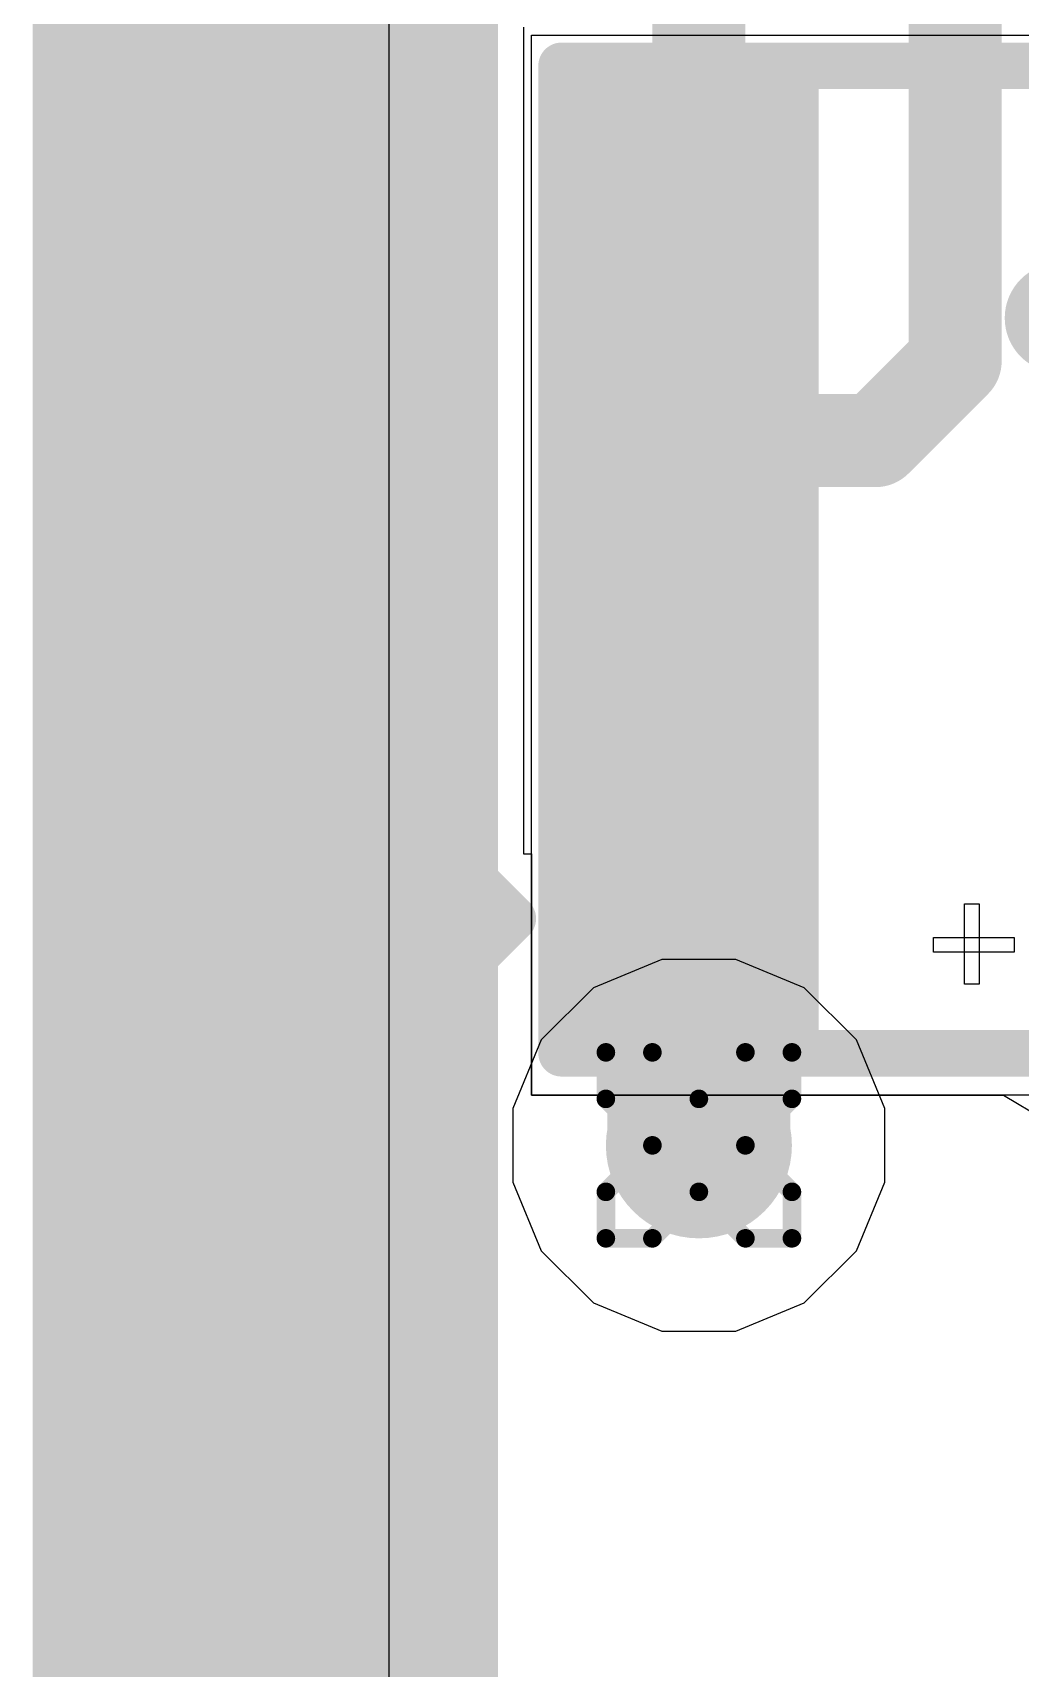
# Model space of a CAD drawing. Header units: inches. Extents: x -13 to 366, y -4 to 120.
# Drawn here: x -4.044 to -1.347, y 12.146 to 16.614 of the extents above; entities that cross this region are included whole.
import ezdxf

# ---------------------------------------------------------------- set-up
doc = ezdxf.new("R2010")
doc.units = ezdxf.units.IN
for name, color, linetype in [('Board_outline', 56, 'Continuous'), ('Bottom Layer', 5, 'Continuous'), ('Bottom Overlay', 54, 'Continuous'), ('Drill Drawing', 1, 'Continuous'), ('GND', 16, 'Continuous'), ('Keep-Out Layer', 6, 'Continuous'), ('POWER', 76, 'Continuous'), ('Top Layer', 1, 'Continuous'), ('Top Overlay', 2, 'Continuous'), ('Top Paste', 8, 'Continuous'), ('Top Solder', 216, 'Continuous'), ('Via Holes', 16, 'Continuous')]:
    doc.layers.add(name, color=color, linetype=linetype)

# ---------------------------------------------------------------- blocks, each defined once
blk = doc.blocks.new('SPL06_001_6')
at = {"layer": 'Top Layer'}
for points in [[(-0.9499, 0.7501), (-0.9499, 1.2001), (-0.4999, 1.2001), (-0.4999, 0.7501)], [(0.4999, 0.7501), (0.4999, 1.2001), (0.9499, 1.2001), (0.9499, 0.7501)], [(-0.9499, 0.0999), (-0.9499, 0.5499), (-0.4999, 0.5499), (-0.4999, 0.0999)], [(0.4999, 0.0999), (0.4999, 0.5499), (0.9499, 0.5499), (0.9499, 0.0999)], [(-0.9499, -0.5499), (-0.9499, -0.0999), (-0.4999, -0.0999), (-0.4999, -0.5499)], [(0.4999, -0.5499), (0.4999, -0.0999), (0.9499, -0.0999), (0.9499, -0.5499)], [(-0.9499, -1.2001), (-0.9499, -0.7501), (-0.4999, -0.7501), (-0.4999, -1.2001)], [(0.4999, -1.2001), (0.4999, -0.7501), (0.9499, -0.7501), (0.9499, -1.2001)]]:
    blk.add_hatch(color=1, dxfattribs=at).paths.add_polyline_path(points)
at = {"layer": 'Top Paste'}
for points in [[(-0.9499, 0.7501), (-0.9499, 1.2001), (-0.4999, 1.2001), (-0.4999, 0.7501)], [(0.4999, 0.7501), (0.4999, 1.2001), (0.9499, 1.2001), (0.9499, 0.7501)], [(-0.9499, 0.0999), (-0.9499, 0.5499), (-0.4999, 0.5499), (-0.4999, 0.0999)], [(0.4999, 0.0999), (0.4999, 0.5499), (0.9499, 0.5499), (0.9499, 0.0999)], [(-0.9499, -0.5499), (-0.9499, -0.0999), (-0.4999, -0.0999), (-0.4999, -0.5499)], [(0.4999, -0.5499), (0.4999, -0.0999), (0.9499, -0.0999), (0.9499, -0.5499)], [(-0.9499, -1.2001), (-0.9499, -0.7501), (-0.4999, -0.7501), (-0.4999, -1.2001)], [(0.4999, -1.2001), (0.4999, -0.7501), (0.9499, -0.7501), (0.9499, -1.2001)]]:
    blk.add_hatch(color=8, dxfattribs=at).paths.add_polyline_path(points)
at = {"layer": 'Top Solder'}
for points in [[(-1.0515, 0.6485), (-1.0515, 1.3017), (-0.3983, 1.3017), (-0.3983, 0.6485)], [(0.3983, 0.6485), (0.3983, 1.3017), (1.0515, 1.3017), (1.0515, 0.6485)], [(-1.0515, -0.0017), (-1.0515, 0.6515), (-0.3983, 0.6515), (-0.3983, -0.0017)], [(0.3983, -0.0017), (0.3983, 0.6515), (1.0515, 0.6515), (1.0515, -0.0017)], [(-1.0515, -0.6515), (-1.0515, 0.0017), (-0.3983, 0.0017), (-0.3983, -0.6515)], [(0.3983, -0.6515), (0.3983, 0.0017), (1.0515, 0.0017), (1.0515, -0.6515)], [(-1.0515, -1.3017), (-1.0515, -0.6485), (-0.3983, -0.6485), (-0.3983, -1.3017)], [(0.3983, -1.3017), (0.3983, -0.6485), (1.0515, -0.6485), (1.0515, -1.3017)]]:
    blk.add_hatch(color=216, dxfattribs=at).paths.add_polyline_path(points)
at = {"layer": 'Top Overlay'}
for p, q in [((-0.04, 0.94), (-0.04, 1.16)), ((-0.04, 1.16), (0, 1.16)), ((0, 1.16), (0, 0.94)), ((-0.1361, 1.0324), (-0.1361, 1.0724)), ((-0.1361, 1.0724), (0.0839, 1.0724)), ((0.0839, 1.0724), (0.0839, 1.0324)), ((0.0839, 1.0324), (-0.1361, 1.0324)), ((0.0839, 1.0324), (0.0839, 1.0324)), ((-0.04, 0.94), (-0.04, 0.94)), ((0, 0.94), (-0.04, 0.94))]:
    blk.add_line(p, q, dxfattribs=at)
for points in [[(1.0998, 1.3487, 0.127, 0.127, 0), (-1.1039, 1.3487, 0.127, 0.127, 0)], [(-1.1039, 1.3487, 0.127, 0.127, 0), (-1.1039, -1.3487, 0.127, 0.127, 0)], [(1.0998, 1.3487, 0.127, 0.127, 0), (1.0998, -1.3487, 0.127, 0.127, 0)], [(1.3599, 1.1077, 0.127, 0.127, 0), (1.2329, 0.9807, 0.127, 0.127, 0)], [(1.3599, 1.1077, 0.127, 0.127, 0), (1.3599, 0.8537, 0.127, 0.127, 0)], [(1.3599, 0.8537, 0.127, 0.127, 0), (1.2329, 0.9807, 0.127, 0.127, 0)], [(1.0998, -1.3487, 0.127, 0.127, 0), (-1.1039, -1.3487, 0.127, 0.127, 0)]]:
    blk.add_lwpolyline(points, format="xyseb", dxfattribs=at)
for points in [[(-1.1356, 1.3487, 0.0635, 0.0635, 1), (-1.0721, 1.3487, 0.0635, 0.0635, 1)], [(-1.1356, 1.3487, 0.0635, 0.0635, 1), (-1.0721, 1.3487, 0.0635, 0.0635, 1)], [(1.0681, 1.3487, 0.0635, 0.0635, 1), (1.1316, 1.3487, 0.0635, 0.0635, 1)], [(1.0681, 1.3487, 0.0635, 0.0635, 1), (1.1316, 1.3487, 0.0635, 0.0635, 1)], [(1.3282, 1.1077, 0.0635, 0.0635, 1), (1.3917, 1.1077, 0.0635, 0.0635, 1)], [(1.3282, 1.1077, 0.0635, 0.0635, 1), (1.3917, 1.1077, 0.0635, 0.0635, 1)], [(1.2012, 0.9807, 0.0635, 0.0635, 1), (1.2647, 0.9807, 0.0635, 0.0635, 1)], [(1.2012, 0.9807, 0.0635, 0.0635, 1), (1.2647, 0.9807, 0.0635, 0.0635, 1)], [(1.3282, 0.8537, 0.0635, 0.0635, 1), (1.3917, 0.8537, 0.0635, 0.0635, 1)], [(1.3282, 0.8537, 0.0635, 0.0635, 1), (1.3917, 0.8537, 0.0635, 0.0635, 1)], [(-0.1852, -0.6599, 0.15, 0.15, 1), (-0.335, -0.6599, 0.15, 0.15, 1)], [(-0.3725, -0.6599, 0.075, 0.075, 1), (-0.2975, -0.6599, 0.075, 0.075, 1)], [(-0.2227, -0.6599, 0.075, 0.075, 1), (-0.1477, -0.6599, 0.075, 0.075, 1)], [(-1.1356, -1.3487, 0.0635, 0.0635, 1), (-1.0721, -1.3487, 0.0635, 0.0635, 1)], [(-1.1356, -1.3487, 0.0635, 0.0635, 1), (-1.0721, -1.3487, 0.0635, 0.0635, 1)], [(1.0681, -1.3487, 0.0635, 0.0635, 1), (1.1316, -1.3487, 0.0635, 0.0635, 1)], [(1.0681, -1.3487, 0.0635, 0.0635, 1), (1.1316, -1.3487, 0.0635, 0.0635, 1)]]:
    blk.add_lwpolyline(points, format="xyseb", close=True, dxfattribs=at)

msp = doc.modelspace()

# ---------------------------------------------------------------- hatches: boundary and pattern name
at = {"layer": 'Bottom Layer'}
h = msp.add_hatch(color=5, dxfattribs=at)
edge = h.paths.add_edge_path()
edge.add_arc((-2.2249, 13.5749), 0.254, 0, 360)
at = {"layer": 'GND'}
h = msp.add_hatch(color=16, dxfattribs=at)
edge = h.paths.add_edge_path()
edge.add_arc((-2.2249, 13.5749), 0.254, 0, 360)
at = {"layer": 'POWER'}
h = msp.add_hatch(color=76, dxfattribs=at)
edge = h.paths.add_edge_path()
edge.add_arc((-2.2249, 13.5749), 0.254, 0, 360)
at = {"layer": 'Top Layer'}
msp.add_hatch(color=1, dxfattribs=at).paths.add_polyline_path([(-1.9749, 14.4249), (-2.4749, 14.4249), (-2.4749, 13.5749), (-1.9749, 13.5749)])
h = msp.add_hatch(color=1, dxfattribs=at)
edge = h.paths.add_edge_path()
edge.add_arc((-2.2249, 13.5749), 0.254, 0, 360)
at = {"layer": 'Via Holes'}
h = msp.add_hatch(color=7, dxfattribs=at)
edge = h.paths.add_edge_path()
edge.add_arc((-2.2249, 13.5749), 0.127, 0, 360)

# ---------------------------------------------------------------- linework, layer by layer
at = {"layer": 'Board_outline'}
msp.add_lwpolyline([(-3.4089, -2.1087, 0.254, 0.254, 0), (-3.4089, 42.6513, 0.254, 0.254, 0)], format="xyseb", dxfattribs=at)
at = {"layer": 'Bottom Layer'}
msp.add_line((-3.0702, -2.0604), (-3.0702, 42.6767), dxfattribs=at)
at = {"layer": 'Bottom Overlay'}
msp.add_lwpolyline([(-3.4089, -2.0833, 1.27, 1.27, 0), (-3.4089, 42.6767, 1.27, 1.27, 0)], format="xyseb", dxfattribs=at)
msp.add_lwpolyline([(-3.4089, -2.0833, 1.27, 1.27, 0), (-3.4089, 42.6767, 1.27, 1.27, 0)], format="xyseb", dxfattribs=at)
at = {"layer": 'Drill Drawing'}
for points in [[(-2.4789, 13.7019, 0.0508, 0.0508, 0), (-2.4789, 13.8289, 0.0508, 0.0508, 0)], [(-2.4789, 13.8289, 0.0508, 0.0508, 0), (-2.3519, 13.8289, 0.0508, 0.0508, 0)], [(-2.3519, 13.8289, 0.0508, 0.0508, 0), (-2.2249, 13.7019, 0.0508, 0.0508, 0)], [(-2.2249, 13.7019, 0.0508, 0.0508, 0), (-2.0979, 13.8289, 0.0508, 0.0508, 0)], [(-2.0979, 13.8289, 0.0508, 0.0508, 0), (-1.9709, 13.8289, 0.0508, 0.0508, 0)], [(-1.9709, 13.7019, 0.0508, 0.0508, 0), (-1.9709, 13.8289, 0.0508, 0.0508, 0)], [(-2.4789, 13.7019, 0.0508, 0.0508, 0), (-2.3519, 13.5749, 0.0508, 0.0508, 0)], [(-2.0979, 13.5749, 0.0508, 0.0508, 0), (-1.9709, 13.7019, 0.0508, 0.0508, 0)], [(-2.4789, 13.4479, 0.0508, 0.0508, 0), (-2.3519, 13.5749, 0.0508, 0.0508, 0)], [(-2.0979, 13.5749, 0.0508, 0.0508, 0), (-1.9709, 13.4479, 0.0508, 0.0508, 0)], [(-2.4789, 13.3209, 0.0508, 0.0508, 0), (-2.4789, 13.4479, 0.0508, 0.0508, 0)], [(-2.3519, 13.3209, 0.0508, 0.0508, 0), (-2.2249, 13.4479, 0.0508, 0.0508, 0)], [(-2.2249, 13.4479, 0.0508, 0.0508, 0), (-2.0979, 13.3209, 0.0508, 0.0508, 0)], [(-1.9709, 13.3209, 0.0508, 0.0508, 0), (-1.9709, 13.4479, 0.0508, 0.0508, 0)], [(-2.4789, 13.3209, 0.0508, 0.0508, 0), (-2.3519, 13.3209, 0.0508, 0.0508, 0)], [(-2.0979, 13.3209, 0.0508, 0.0508, 0), (-1.9709, 13.3209, 0.0508, 0.0508, 0)]]:
    msp.add_lwpolyline(points, format="xyseb", dxfattribs=at)
for points in [[(-2.4916, 13.8289, 0.0254, 0.0254, 1), (-2.4662, 13.8289, 0.0254, 0.0254, 1)], [(-2.4916, 13.8289, 0.0254, 0.0254, 1), (-2.4662, 13.8289, 0.0254, 0.0254, 1)], [(-2.3646, 13.8289, 0.0254, 0.0254, 1), (-2.3392, 13.8289, 0.0254, 0.0254, 1)], [(-2.3646, 13.8289, 0.0254, 0.0254, 1), (-2.3392, 13.8289, 0.0254, 0.0254, 1)], [(-2.1106, 13.8289, 0.0254, 0.0254, 1), (-2.0852, 13.8289, 0.0254, 0.0254, 1)], [(-2.1106, 13.8289, 0.0254, 0.0254, 1), (-2.0852, 13.8289, 0.0254, 0.0254, 1)], [(-1.9836, 13.8289, 0.0254, 0.0254, 1), (-1.9582, 13.8289, 0.0254, 0.0254, 1)], [(-1.9836, 13.8289, 0.0254, 0.0254, 1), (-1.9582, 13.8289, 0.0254, 0.0254, 1)], [(-2.4916, 13.7019, 0.0254, 0.0254, 1), (-2.4662, 13.7019, 0.0254, 0.0254, 1)], [(-2.4916, 13.7019, 0.0254, 0.0254, 1), (-2.4662, 13.7019, 0.0254, 0.0254, 1)], [(-2.2376, 13.7019, 0.0254, 0.0254, 1), (-2.2122, 13.7019, 0.0254, 0.0254, 1)], [(-2.2376, 13.7019, 0.0254, 0.0254, 1), (-2.2122, 13.7019, 0.0254, 0.0254, 1)], [(-1.9836, 13.7019, 0.0254, 0.0254, 1), (-1.9582, 13.7019, 0.0254, 0.0254, 1)], [(-1.9836, 13.7019, 0.0254, 0.0254, 1), (-1.9582, 13.7019, 0.0254, 0.0254, 1)], [(-2.3646, 13.5749, 0.0254, 0.0254, 1), (-2.3392, 13.5749, 0.0254, 0.0254, 1)], [(-2.3646, 13.5749, 0.0254, 0.0254, 1), (-2.3392, 13.5749, 0.0254, 0.0254, 1)], [(-2.1106, 13.5749, 0.0254, 0.0254, 1), (-2.0852, 13.5749, 0.0254, 0.0254, 1)], [(-2.1106, 13.5749, 0.0254, 0.0254, 1), (-2.0852, 13.5749, 0.0254, 0.0254, 1)], [(-2.4916, 13.4479, 0.0254, 0.0254, 1), (-2.4662, 13.4479, 0.0254, 0.0254, 1)], [(-2.4916, 13.4479, 0.0254, 0.0254, 1), (-2.4662, 13.4479, 0.0254, 0.0254, 1)], [(-2.2376, 13.4479, 0.0254, 0.0254, 1), (-2.2122, 13.4479, 0.0254, 0.0254, 1)], [(-2.2376, 13.4479, 0.0254, 0.0254, 1), (-2.2122, 13.4479, 0.0254, 0.0254, 1)], [(-1.9836, 13.4479, 0.0254, 0.0254, 1), (-1.9582, 13.4479, 0.0254, 0.0254, 1)], [(-1.9836, 13.4479, 0.0254, 0.0254, 1), (-1.9582, 13.4479, 0.0254, 0.0254, 1)], [(-2.4916, 13.3209, 0.0254, 0.0254, 1), (-2.4662, 13.3209, 0.0254, 0.0254, 1)], [(-2.4916, 13.3209, 0.0254, 0.0254, 1), (-2.4662, 13.3209, 0.0254, 0.0254, 1)], [(-2.3646, 13.3209, 0.0254, 0.0254, 1), (-2.3392, 13.3209, 0.0254, 0.0254, 1)], [(-2.3646, 13.3209, 0.0254, 0.0254, 1), (-2.3392, 13.3209, 0.0254, 0.0254, 1)], [(-2.1106, 13.3209, 0.0254, 0.0254, 1), (-2.0852, 13.3209, 0.0254, 0.0254, 1)], [(-2.1106, 13.3209, 0.0254, 0.0254, 1), (-2.0852, 13.3209, 0.0254, 0.0254, 1)], [(-1.9836, 13.3209, 0.0254, 0.0254, 1), (-1.9582, 13.3209, 0.0254, 0.0254, 1)], [(-1.9836, 13.3209, 0.0254, 0.0254, 1), (-1.9582, 13.3209, 0.0254, 0.0254, 1)]]:
    msp.add_lwpolyline(points, format="xyseb", close=True, dxfattribs=at)
at = {"layer": 'GND'}
msp.add_line((-3.0702, -2.0604), (-3.0702, 42.6767), dxfattribs=at)
at = {"layer": 'Keep-Out Layer'}
msp.add_lwpolyline([(-3.4089, -2.0833, 0.1565, 0.1565, 0), (-3.4089, 42.6767, 0.1565, 0.1565, 0)], format="xyseb", dxfattribs=at)
msp.add_lwpolyline([(-3.4089, -2.0833, 0.1565, 0.1565, 0), (-3.4089, 42.6767, 0.1565, 0.1565, 0)], format="xyseb", dxfattribs=at)
at = {"layer": 'POWER'}
for p, q in [((-3.0702, 7.8863), (-3.0702, 42.6767)), ((-2.326, 14.0829), (-2.5127, 14.0056)), ((-2.1239, 14.0829), (-2.326, 14.0829)), ((-1.9372, 14.0056), (-2.1239, 14.0829)), ((-2.5127, 14.0056), (-2.6556, 13.8627)), ((-1.7943, 13.8627), (-1.9372, 14.0056)), ((-2.6556, 13.8627), (-2.7329, 13.676)), ((-1.7169, 13.676), (-1.7943, 13.8627)), ((-2.7329, 13.676), (-2.7329, 13.4739)), ((-1.7169, 13.4739), (-1.7169, 13.676)), ((-2.7329, 13.4739), (-2.6556, 13.2872)), ((-1.7943, 13.2872), (-1.7169, 13.4739)), ((-2.6556, 13.2872), (-2.5127, 13.1443)), ((-1.9372, 13.1443), (-1.7943, 13.2872)), ((-2.5127, 13.1443), (-2.326, 13.0669)), ((-2.1239, 13.0669), (-1.9372, 13.1443)), ((-2.326, 13.0669), (-2.1239, 13.0669))]:
    msp.add_line(p, q, dxfattribs=at)
at = {"layer": 'Top Layer'}
for p, q in [((-3.0702, -2.0604), (-3.0702, 42.6767)), ((-2.7039, 16.6291), (-2.7039, 15.6711)), ((-2.6821, 13.7117), (-2.6821, 16.6073)), ((-2.6821, 16.6073), (-0.2945, 16.6073)), ((-2.7039, 15.6711), (-2.7039, 15.0208)), ((-2.7039, 15.0208), (-2.7039, 14.3711)), ((-2.7039, 14.3711), (-2.6821, 14.3711)), ((-2.6821, 14.3711), (-2.6821, 13.7117)), ((-0.2945, 13.7117), (-2.6821, 13.7117)), ((-2.6821, 13.7117), (-1.3934, 13.7117)), ((-1.3934, 13.7117), (-1.283, 13.6463))]:
    msp.add_line(p, q, dxfattribs=at)
for points in [[(-1.5251, 15.7171, 0.254, 0.254, 0), (-1.5251, 18.3657, 0.254, 0.254, 0)], [(-2.2249, 16.1744, 0.254, 0.254, 0), (-2.2249, 17.7658, 0.254, 0.254, 0)], [(-2.2371, 16.1623, 0.254, 0.254, 0), (-2.2249, 16.1744, 0.254, 0.254, 0)], [(-2.2371, 16.1623, 0.2032, 0.2032, 0), (-2.2249, 16.1501, 0.2032, 0.2032, 0)], [(-1.7424, 15.4998, 0.254, 0.254, 0), (-1.5251, 15.7171, 0.254, 0.254, 0)], [(-2.2249, 15.4998, 0.254, 0.254, 0), (-1.7424, 15.4998, 0.254, 0.254, 0)]]:
    msp.add_lwpolyline(points, format="xyseb", dxfattribs=at)
for points in [[(-2.3006, 16.1623, 0.127, 0.127, 1), (-2.1736, 16.1623, 0.127, 0.127, 1)], [(-2.2884, 16.1744, 0.127, 0.127, 1), (-2.1614, 16.1744, 0.127, 0.127, 1)], [(-2.2884, 16.1744, 0.127, 0.127, 1), (-2.1614, 16.1744, 0.127, 0.127, 1)], [(-2.2879, 16.1623, 0.1016, 0.1016, 1), (-2.1863, 16.1623, 0.1016, 0.1016, 1)], [(-2.2757, 16.1501, 0.1016, 0.1016, 1), (-2.1741, 16.1501, 0.1016, 0.1016, 1)], [(-1.5886, 15.7171, 0.127, 0.127, 1), (-1.4616, 15.7171, 0.127, 0.127, 1)], [(-1.5886, 15.7171, 0.127, 0.127, 1), (-1.4616, 15.7171, 0.127, 0.127, 1)], [(-2.2884, 15.4998, 0.127, 0.127, 1), (-2.1614, 15.4998, 0.127, 0.127, 1)], [(-1.8059, 15.4998, 0.127, 0.127, 1), (-1.6789, 15.4998, 0.127, 0.127, 1)], [(-1.8059, 15.4998, 0.127, 0.127, 1), (-1.6789, 15.4998, 0.127, 0.127, 1)]]:
    msp.add_lwpolyline(points, format="xyseb", close=True, dxfattribs=at)
at = {"layer": 'Top Overlay'}
msp.add_lwpolyline([(-3.4089, -2.1087, 1.27, 1.27, 0), (-3.4089, 42.6513, 1.27, 1.27, 0)], format="xyseb", dxfattribs=at)

# ---------------------------------------------------------------- block references
at = {"rotation": 180}
msp.add_blockref('SPL06_001_6', (-1.5, 15.175), dxfattribs=at)

doc.saveas('drawing.dxf')
